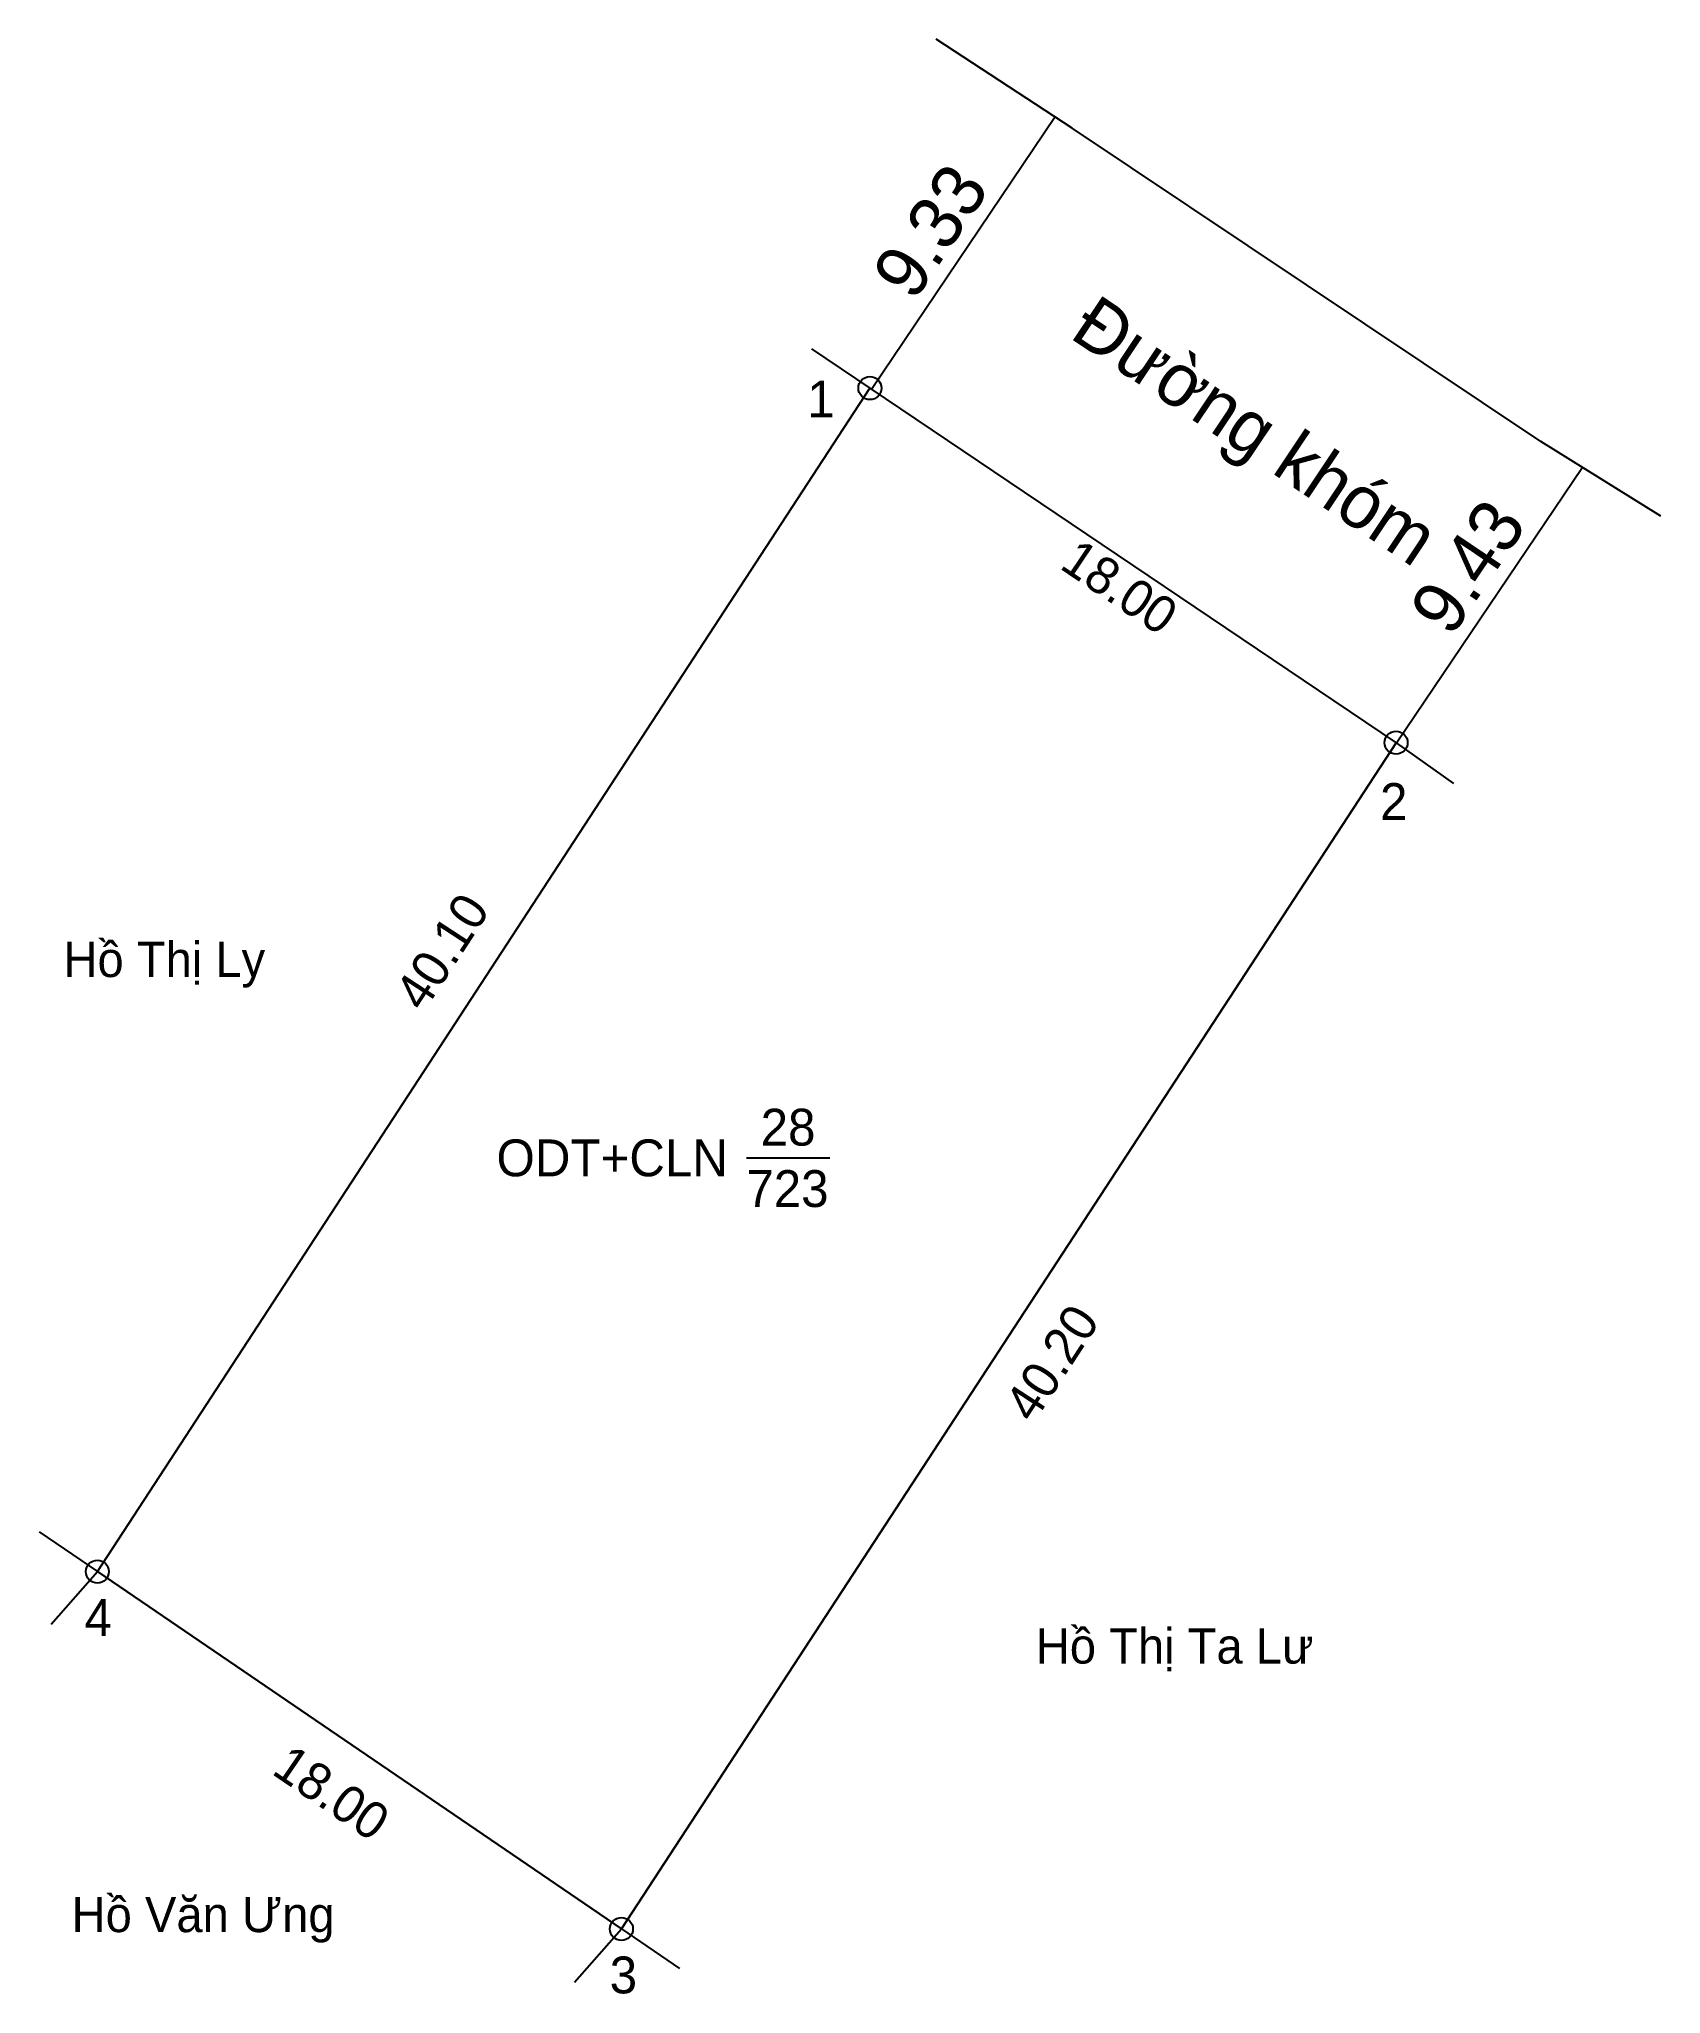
# Model space of a CAD drawing. Extents: x 535791.8 to 535837.8, y 1839271.1 to 1839326.6.
import ezdxf

# ---------------------------------------------------------------- set-up
doc = ezdxf.new("R2010")
doc.units = 0
for name, color, linetype in [('CanhThua', 7, 'Continuous'), ('ChieuDaiCanhThua', 7, 'Continuous'), ('Level 1', 7, 'Continuous'), ('Level 10', 7, 'Continuous'), ('Level 16', 7, 'Continuous'), ('MocDinhThua', 7, 'Continuous'), ('NhanDiaChinhThua', 7, 'Continuous'), ('SoHieuDinhThua', 7, 'Continuous')]:
    doc.layers.add(name, color=color, linetype=linetype)

msp = doc.modelspace()

# ---------------------------------------------------------------- linework, layer by layer
at = {"layer": 'CanhThua'}
for p, q in [((535793.45, 1839283.08), (535815.37, 1839316.66)), ((535815.37, 1839316.66), (535830.3, 1839306.6)), ((535830.3, 1839306.6), (535808.32, 1839272.94)), ((535808.32, 1839272.94), (535793.45, 1839283.08))]:
    msp.add_line(p, q, dxfattribs=at)
at = {"layer": 'Level 10'}
for p, q in [((535821.11, 1839324.04), (535817.246, 1839326.563)), ((535815.412, 1839316.632), (535820.623, 1839324.366)), ((535834.41, 1839315.15), (535821.11, 1839324.04)), ((535813.714, 1839317.776), (535815.37, 1839316.66)), ((535793.45, 1839283.08), (535815.37, 1839316.66)), ((535815.37, 1839316.66), (535830.3, 1839306.6)), ((535837.813, 1839313.023), (535834.41, 1839315.15)), ((535830.312, 1839306.592), (535835.584, 1839314.416)), ((535808.32, 1839272.94), (535830.3, 1839306.6)), ((535830.3, 1839306.6), (535831.933, 1839305.444)), ((535791.797, 1839284.207), (535793.45, 1839283.08)), ((535792.135, 1839281.584), (535793.45, 1839283.08)), ((535793.45, 1839283.08), (535808.32, 1839272.94)), ((535806.984, 1839271.43), (535808.32, 1839272.94)), ((535808.32, 1839272.94), (535809.969, 1839271.815))]:
    msp.add_line(p, q, dxfattribs=at)
at = {"layer": 'MocDinhThua'}
for centre in [(535815.37, 1839316.66), (535830.3, 1839306.6), (535793.45, 1839283.08), (535808.32, 1839272.94)]:
    msp.add_circle(centre, 0.326, dxfattribs=at)
at = {"layer": 'NhanDiaChinhThua'}
msp.add_line((535811.864, 1839294.819), (535814.235, 1839294.819), dxfattribs=at)

# ---------------------------------------------------------------- texts
at = {"layer": 'ChieuDaiCanhThua'}
for s, rotation, p in [('18.00', 326.0275, (535820.716, 1839311.566)), ('40.10', 56.8647, (535802.705, 1839298.927)), ('40.20', 56.8554, (535820.008, 1839287.258)), ('18.00', 325.7095, (535798.359, 1839277.362))]:
    msp.add_text(s, height=1.0457, rotation=rotation, dxfattribs=at).set_placement(p)
at = {"layer": 'Level 1'}
for s, rotation, p in [('9.33', 56.0275, (535816.613, 1839319.085)), ('Đường khóm', 326.2404, (535820.995, 1839318.11)), ('9.43', 56.0275, (535831.859, 1839309.559))]:
    msp.add_text(s, height=1.5, rotation=rotation, dxfattribs=at).set_placement(p)
at = {"layer": 'Level 16'}
for s, height, p in [('Hồ Thị Ly', 1, (535792.488, 1839299.95)), ('Hồ Thị Ta Lư', 1.00002, (535820.076, 1839280.47)), ('Hồ Văn Ưng', 1, (535792.72, 1839272.85))]:
    msp.add_text(s, height=height, dxfattribs=at).set_placement(p)
at = {"layer": 'NhanDiaChinhThua'}
for s, p in [('28', (535812.27, 1839295.167)), ('ODT+CLN', (535804.775, 1839294.296)), ('723', (535811.864, 1839293.425))]:
    msp.add_text(s, height=1.0457, dxfattribs=at).set_placement(p)
at = {"layer": 'SoHieuDinhThua'}
for s, p in [('1', (535813.591, 1839315.828)), ('2', (535829.844, 1839304.406)), ('4', (535793.085, 1839281.252)), ('3', (535807.987, 1839271.112))]:
    msp.add_text(s, height=1.046, dxfattribs=at).set_placement(p)

doc.saveas('drawing.dxf')
